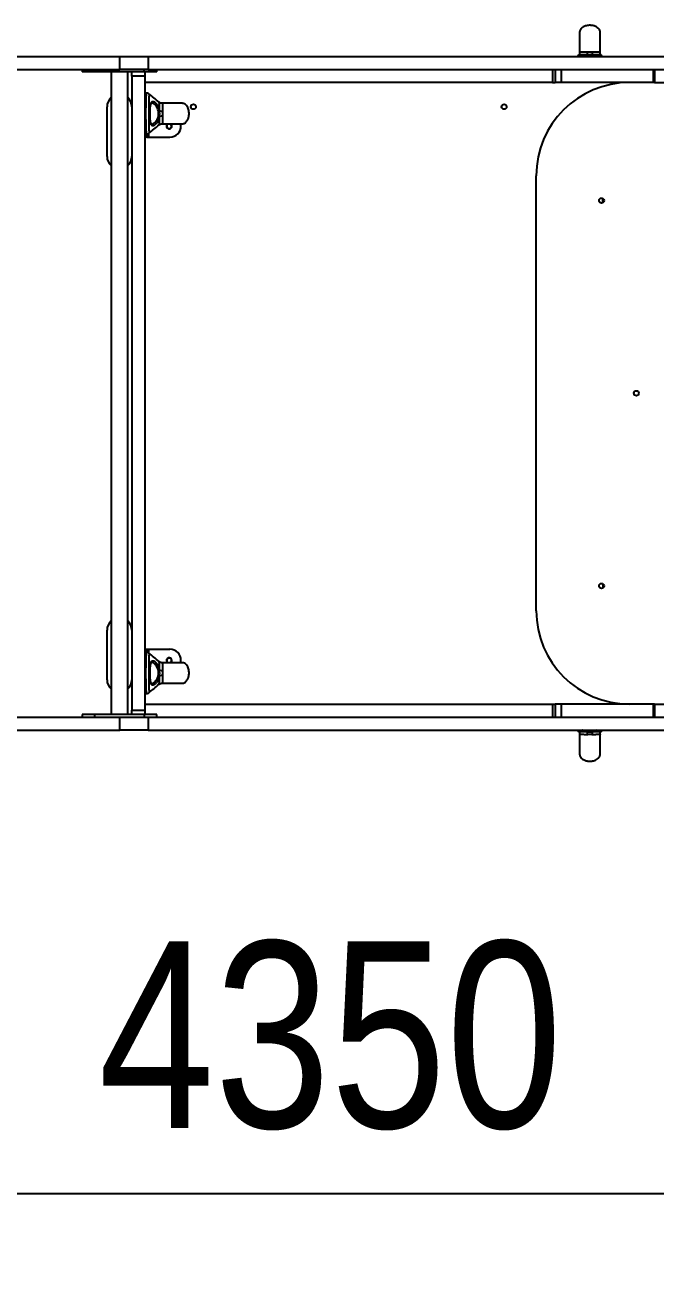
# Model space of a CAD drawing. Header units: millimetres. Extents: x -4709 to 4444, y -3388 to 2274.
# Drawn here: x -450 to 564, y -1320 to 716 of the extents above; entities that cross this region are included whole.
import ezdxf

# ---------------------------------------------------------------- set-up
doc = ezdxf.new("R2010")
doc.units = ezdxf.units.MM
doc.layers.add('DIKOM_РАЗМЕР_ЗОНА', color=7, linetype='Continuous')
doc.layers.add('DIKOM_РАЗМЕР_ОБЪЕКТА', color=7, linetype='Continuous')
doc.styles.add('style1', font='arialbd.ttf', dxfattribs={"width": 0.8})
doc.dimstyles.new('1-50', dxfattribs={"dimtxt": 300, "dimasz": 200, "dimexe": 100, "dimexo": 0, "dimgap": 100, "dimtad": 1, "dimtoh": 1, "dimtxsty": 'style1', "dimcen": 200, "dimclrd": 7, "dimclre": 7, "dimclrt": 7, "dimadec": 1, "dimazin": 2, "dimtfac": 1, "dimtmove": 0, "dimatfit": 2, "dimfxl": 0, "dimlwd": 25, "dimlwe": 18, "dimarcsym": 0})

# ---------------------------------------------------------------- blocks, each defined once
blk = doc.blocks.new('*D10')
at = {"layer": 'Defpoints', "color": 0, "transparency": 16777216}
for p in [(-2708.5, -162.6), (1660.3, -162.6), (1660.3, -1163.4)]:
    blk.add_point(p, dxfattribs=at)
at = {"layer": 'DIKOM_РАЗМЕР_ОБЪЕКТА', "color": 7, "lineweight": 18, "transparency": 16777216}
for p, q in [((-2708.5, -162.6), (-2708.5, -1263.4)), ((1660.3, -162.6), (1660.3, -1263.4))]:
    blk.add_line(p, q, dxfattribs=at)
at = {"layer": 'DIKOM_РАЗМЕР_ОБЪЕКТА', "color": 7, "lineweight": 25, "transparency": 16777216}
blk.add_line((-2508.5, -1163.4), (1460.3, -1163.4), dxfattribs=at)
at = {"layer": 'DIKOM_РАЗМЕР_ОБЪЕКТА', "color": 7, "transparency": 16777216}
for points in [[(-2508.5, -1130), (-2508.5, -1196.7), (-2708.5, -1163.4)], [(1460.3, -1130), (1460.3, -1196.7), (1660.3, -1163.4)]]:
    blk.add_solid(points, dxfattribs=at)
at = {"layer": 'DIKOM_РАЗМЕР_ОБЪЕКТА', "color": 7, "transparency": 16777216, "insert": (40.5, -910.1), "char_height": 300, "attachment_point": 5, "style": 'style1'}
blk.add_mtext('{\\fArial|b0|i0|c204|p34;4350}', dxfattribs=at)
blk = doc.blocks.new('*D13')
at = {"layer": 'Defpoints', "color": 0, "transparency": 16777216}
for p in [(-4708.5, -107.4), (3160.3, -258.6), (-4708.5, -3287.7)]:
    blk.add_point(p, dxfattribs=at)
at = {"layer": 'DIKOM_РАЗМЕР_ЗОНА', "color": 7, "lineweight": 18, "transparency": 16777216}
for p, q in [((-4708.5, -107.4), (-4708.5, -3387.7)), ((3160.3, -258.6), (3160.3, -3387.7))]:
    blk.add_line(p, q, dxfattribs=at)
at = {"layer": 'DIKOM_РАЗМЕР_ЗОНА', "color": 7, "lineweight": 25, "transparency": 16777216}
blk.add_line((2960.3, -3287.7), (-4508.5, -3287.7), dxfattribs=at)
at = {"layer": 'DIKOM_РАЗМЕР_ЗОНА', "color": 7, "transparency": 16777216}
for points in [[(-4508.5, -3254.4), (-4508.5, -3321.1), (-4708.5, -3287.7)], [(2960.3, -3254.4), (2960.3, -3321.1), (3160.3, -3287.7)]]:
    blk.add_solid(points, dxfattribs=at)
at = {"layer": 'DIKOM_РАЗМЕР_ЗОНА', "color": 7, "transparency": 16777216, "insert": (-393.9, -3034.6), "char_height": 300, "attachment_point": 5, "style": 'style1'}
blk.add_mtext('{\\fArial|b0|i0|c204|p34;7850}', dxfattribs=at)

msp = doc.modelspace()

# ---------------------------------------------------------------- linework, layer by layer
for p, q in [((474.434, 672.707), (474.417, 672.664)), ((-653.67, 665.938), (-298.188, 665.938)), ((-298.188, 644.938), (-298.188, 665.938)), ((-298.188, 665.938), (-252.878, 665.938)), ((-252.878, 665.938), (-252.878, 644.938)), ((-252.878, 665.938), (651.52, 665.938)), ((439.883, 667.948), (438.225, 665.938)), ((439.875, 667.939), (438.225, 665.938)), ((477.809, 665.938), (476.179, 667.917)), ((477.809, 665.938), (476.188, 667.906)), ((-653.67, 644.938), (-298.188, 644.938)), ((-358.978, 644.938), (-358.978, 640.938)), ((-338.978, 640.938), (-358.978, 640.938)), ((-338.978, 640.938), (-338.978, 644.938)), ((-258.978, 640.938), (-338.978, 640.938)), ((-312.428, 640.938), (-312.428, -393.062)), ((-252.878, 644.938), (-298.188, 644.938)), ((-285.528, -393.062), (-285.528, 640.938)), ((-278.978, 639.938), (-278.978, 640.938)), ((-278.978, 633.938), (-278.978, 639.938)), ((-257.978, 633.938), (-278.978, 633.938)), ((-278.978, 633.938), (-278.978, 584.938)), ((-258.978, 640.938), (-258.978, 644.938)), ((-238.978, 640.938), (-258.978, 640.938)), ((-257.978, 640.938), (-257.978, 633.938)), ((-257.978, 633.938), (-257.978, -386.062)), ((-252.878, 644.938), (563.153, 644.938)), ((-238.978, 640.938), (-238.978, 644.938)), ((398.022, 644.938), (398.022, 623.938)), ((398.022, 644.938), (398.022, 623.938)), ((402.023, 644.938), (402.023, 623.938)), ((411.977, 644.938), (411.977, 623.938)), ((560.083, 644.938), (560.083, 623.938)), ((562.04, 644.938), (562.04, 623.938)), ((563.153, 644.938), (621.668, 644.938)), ((398.022, 623.938), (-257.978, 623.938)), ((398.022, 623.938), (402.023, 623.938)), ((398.022, 623.938), (398.022, 623.938)), ((411.977, 623.938), (402.023, 623.938)), ((560.083, 623.938), (411.977, 623.938)), ((562.04, 623.938), (560.083, 623.938)), ((562.04, 623.938), (621.668, 623.938)), ((-254.854, 606.938), (-257.478, 606.938)), ((-257.478, 606.938), (-257.478, 573.938)), ((-254.853, 606.938), (-254.854, 606.938)), ((-318.978, 504.938), (-318.978, 584.938)), ((-278.978, 584.938), (-278.978, 504.938)), ((-257.478, 573.938), (-257.478, 540.938)), ((-235.013, 555.845), (-235.003, 555.887)), ((-230.216, 557.562), (-230.259, 557.559)), ((-254.978, 535.938), (-257.978, 535.938)), ((-257.478, 540.938), (-254.85, 540.938)), ((-254.978, 540.938), (-254.978, 535.938)), ((-254.978, 535.938), (-251.978, 535.938)), ((-254.85, 540.938), (-254.848, 540.938)), ((-251.978, 541.826), (-251.978, 535.938)), ((-251.978, 535.938), (-217.978, 535.938)), ((-278.978, 504.938), (-278.978, -257.062)), ((371.854, -226.062), (371.854, 473.938)), ((479.01, 437.306), (478.854, 434.938)), ((478.854, 430.474), (478.854, 434.938)), ((478.854, -182.598), (478.854, -187.062)), ((478.854, -187.062), (479.01, -189.431)), ((-318.978, -337.062), (-318.978, -257.062)), ((-278.978, -257.062), (-278.978, -337.062)), ((-257.978, -288.062), (-254.978, -288.062)), ((-254.848, -293.062), (-257.478, -293.062)), ((-257.478, -293.062), (-257.478, -359.062)), ((-254.978, -288.062), (-254.978, -293.062)), ((-254.978, -288.062), (-251.978, -288.062)), ((-251.978, -288.062), (-217.978, -288.062)), ((-251.978, -288.062), (-251.978, -293.951)), ((-278.978, -337.062), (-278.978, -386.062)), ((-230.208, -342.474), (-230.263, -342.452)), ((-257.478, -359.062), (-254.853, -359.062)), ((-278.978, -386.062), (-257.978, -386.062)), ((-278.978, -392.062), (-278.978, -386.062)), ((-257.978, -376.062), (398.022, -376.062)), ((-257.978, -386.062), (-257.978, -393.062)), ((398.022, -376.062), (398.022, -397.062)), ((398.022, -376.062), (402.023, -376.062)), ((398.022, -376.062), (398.022, -397.062)), ((398.022, -376.062), (398.022, -376.062)), ((402.023, -376.062), (402.023, -397.062)), ((411.977, -376.062), (402.023, -376.062)), ((411.977, -376.062), (411.977, -397.062)), ((560.083, -376.062), (411.977, -376.062)), ((560.083, -376.062), (560.083, -397.062)), ((562.04, -376.062), (560.083, -376.062)), ((562.04, -376.062), (562.04, -397.062)), ((562.04, -376.062), (621.668, -376.062)), ((-653.67, -397.062), (-298.188, -397.062)), ((-358.978, -393.062), (-358.978, -397.062)), ((-338.978, -393.062), (-358.978, -393.062)), ((-338.978, -393.062), (-338.978, -397.062)), ((-258.978, -393.062), (-338.978, -393.062)), ((-298.188, -418.062), (-298.188, -397.062)), ((-298.188, -397.062), (-252.878, -397.062)), ((-278.978, -393.062), (-278.978, -392.062)), ((-258.978, -393.062), (-258.978, -397.062)), ((-238.978, -393.062), (-258.978, -393.062)), ((-252.878, -397.062), (-252.878, -418.062)), ((-252.878, -397.062), (563.153, -397.062)), ((-238.978, -397.062), (-238.978, -393.062)), ((563.153, -397.062), (621.668, -397.062)), ((-653.67, -418.062), (-298.188, -418.062)), ((-252.878, -418.062), (-298.188, -418.062)), ((-252.878, -418.062), (651.52, -418.062)), ((438.225, -418.062), (439.883, -420.072)), ((438.225, -418.062), (439.875, -420.064)), ((439.929, -420.028), (439.971, -420.037)), ((441.646, -424.824), (441.644, -424.792)), ((476.179, -420.041), (477.809, -418.062)), ((476.188, -420.03), (477.809, -418.062))]:
    msp.add_line(p, q)
at = {"flags": 128}
for points in [[(-247.093, 556.999), (-246.682, 556.968), (-245.274, 557.397), (-244.384, 557.874), (-242.726, 559.09), (-241.033, 560.749), (-239.686, 562.425), (-238.444, 564.382), (-237.519, 566.283), (-236.773, 568.375), (-236.268, 570.551), (-236.007, 572.826), (-236.031, 575.373), (-236.37, 577.867), (-237.005, 580.225), (-237.878, 582.389), (-239.43, 585.08), (-241.186, 587.291), (-242.839, 588.878), (-244.452, 590.041), (-246.688, 590.909), (-246.688, 590.909)], [(-199.978, 553.938), (-200.161, 556.499), (-200.326, 557.461)], [(-200.324, -309.576), (-200.161, -308.624), (-199.978, -306.062)]]:
    msp.add_lwpolyline(points, dxfattribs=at)
for centre in [(-179.978, 584.938), (320.022, 584.938), (476.854, 433.938), (532.854, 123.938), (476.854, -186.062)]:
    msp.add_circle(centre, 4)
for centre, radius, start, end in [((434.616, 673.884), 19.729, 343.875438, 358.200186), ((481.454, 673.879), 19.757, 181.785613, 196.086835), ((521.854, 473.938), 150, 90, 180), ((-298.978, 584.938), 20, 132.26031, 180), ((-298.978, 584.938), 20, 0, 47.73969), ((-257.478, 606.438), 0.5, 90, 180), ((-229.037, 597.367), 19.755, 253.912334, 268.215217), ((-229.032, 550.532), 19.729, 91.799762, 106.124958), ((-218.978, 553.938), 4.4, 180, 54.250688), ((-218.978, 553.938), 4.4, 125.827436, 180), ((-218.978, 553.938), 4, 117.992043, 0), ((-217.978, 553.938), 18, 270, 0), ((-218.978, 553.938), 4, 0, 62.686745), ((-257.478, 541.438), 0.5, 180, 270), ((-298.978, 504.938), 20, 180, 227.73969), ((-298.978, 504.938), 20, 312.26031, 0), ((-298.978, -257.062), 20, 132.26031, 180), ((-298.978, -257.062), 20, 0, 47.73969), ((521.854, -226.062), 150, 180, 270), ((-257.478, -293.562), 0.5, 90, 180), ((-218.978, -306.062), 4.4, 306.34783, 180), ((-218.978, -306.062), 4, 0, 243.129634), ((-217.978, -306.062), 18, 0, 90), ((-229.032, -302.657), 19.729, 253.875042, 268.200238), ((-218.978, -306.062), 4.4, 180, 234.021845), ((-218.978, -306.062), 4, 298.827515, 0), ((-298.978, -337.062), 20, 180, 227.73969), ((-298.978, -337.062), 20, 312.26031, 0), ((-229.037, -349.492), 19.755, 91.784783, 106.087666), ((-257.478, -358.562), 0.5, 180, 270), ((434.616, -426.009), 19.729, 1.799814, 16.124562), ((481.454, -426.003), 19.757, 163.913165, 178.214387)]:
    msp.add_arc(centre, radius, start, end)
for points, knots in [([(474.522, 704.938), (474.416, 705.866), (474.192, 707.825), (472.49, 710.448), (470.14, 712.545), (467.557, 713.992), (465.211, 714.88), (463.175, 715.414), (461.335, 715.737), (459.557, 715.911), (457.867, 715.955), (456.013, 715.882), (453.65, 715.6), (450.592, 714.865), (447.185, 713.409), (444.562, 711.468), (442.959, 709.526), (442.122, 708.008), (441.613, 706.467), (441.552, 705.435), (441.522, 704.938)], [0, 0, 0, 0, 0.06367928, 0.13427269, 0.20883968, 0.27945485, 0.33686192, 0.38125341, 0.42424643, 0.46544371, 0.50420213, 0.54062675, 0.59317566, 0.66787481, 0.75652486, 0.84689458, 0.88938853, 0.929039, 0.96580273, 1, 1, 1, 1]), ([(441.522, 704.938), (441.522, 704.858), (441.522, 704.705), (441.522, 703.562), (441.522, 701.953), (441.522, 700.004), (441.522, 697.88), (441.522, 695.705), (441.522, 693.584), (441.522, 691.591), (441.522, 689.781), (441.522, 688.024), (441.522, 686.062), (441.522, 683.261), (441.522, 679.292), (441.522, 675.591), (441.522, 673.147), (441.522, 672.668)], [0, 0, 0, 0, 0.11669471, 0.22399618, 0.32105762, 0.40769229, 0.4840769, 0.55066656, 0.60812795, 0.65711378, 0.69825625, 0.7323831, 0.77064301, 0.81823915, 0.89364841, 0.97916692, 1, 1, 1, 1]), ([(441.522, 704.731), (441.522, 704.682), (441.522, 704.544), (441.522, 703.548), (441.522, 701.956), (441.522, 700.004), (441.522, 697.881), (441.522, 695.705), (441.522, 693.584), (441.522, 691.591), (441.522, 689.781), (441.522, 688.024), (441.522, 686.062), (441.522, 683.261), (441.522, 679.292), (441.522, 675.588), (441.522, 673.139), (441.522, 672.657)], [0, 0, 0, 0, 0.06194937, 0.17588011, 0.27893893, 0.37092598, 0.45203041, 0.52273434, 0.58374564, 0.6357585, 0.67944296, 0.71567836, 0.75630217, 0.80683876, 0.88690749, 0.9777098, 1, 1, 1, 1]), ([(474.522, 672.66), (474.522, 674.159), (474.522, 677.333), (474.522, 681.799), (474.522, 686.179), (474.522, 690.281), (474.522, 694.019), (474.522, 697.309), (474.522, 700.07), (474.522, 702.251), (474.522, 703.801), (474.522, 704.759), (474.522, 704.878), (474.522, 704.938)], [0, 0, 0, 0, 0.068390526, 0.144798472, 0.226211, 0.312504974, 0.403404132, 0.498314302, 0.596467228, 0.69686765, 0.798373438, 0.899819818, 1, 1, 1, 1]), ([(441.541, 672.642), (441.553, 672.483), (441.603, 671.808), (441.369, 670.632), (440.893, 669.297), (440.363, 668.37), (440.038, 667.997), (439.943, 667.888)], [0, 0, 0, 0, 0.08725287, 0.37200735, 0.64196349, 0.89591163, 1, 1, 1, 1]), ([(441.545, 672.642), (441.535, 672.648), (441.516, 672.657), (441.53, 672.664), (441.536, 672.667)], [0, 0, 0, 0, 0.56041733, 1, 1, 1, 1]), ([(441.536, 672.667), (441.606, 672.78), (441.753, 673.017), (443.216, 673.183), (445.291, 673.231), (447.633, 673.249), (450.477, 673.258), (452.803, 673.262), (454.336, 673.264)], [0, 0, 0, 0, 0.14477756, 0.3040969, 0.49850925, 0.62589762, 0.75340423, 1, 1, 1, 1]), ([(454.336, 673.264), (455.545, 673.241), (458.002, 673.194), (460.459, 673.24), (461.706, 673.263)], [0, 0, 0, 0, 0.49244111, 1, 1, 1, 1]), ([(461.706, 673.263), (463.055, 673.261), (465.21, 673.257), (467.952, 673.249), (469.814, 673.238), (471.336, 673.215), (472.551, 673.176), (473.777, 673.074), (474.556, 672.918), (474.451, 672.737), (474.434, 672.707)], [0, 0, 0, 0, 0.22170682, 0.35427746, 0.48673068, 0.57886141, 0.68127377, 0.78357876, 0.96499865, 1, 1, 1, 1]), ([(476.188, 667.925), (476.124, 667.996), (475.805, 668.351), (475.249, 669.271), (474.707, 670.653), (474.45, 671.886), (474.481, 672.55), (474.488, 672.704)], [0, 0, 0, 0, 0.06174871, 0.3074157, 0.61204419, 0.91017048, 1, 1, 1, 1]), ([(453.569, 668.405), (452.645, 668.398), (450.783, 668.386), (448.095, 668.351), (445.529, 668.297), (443.425, 668.223), (441.798, 668.133), (440.493, 668.025), (439.748, 667.913), (439.9, 667.906), (439.923, 667.905)], [0, 0, 0, 0, 0.14013257, 0.28250772, 0.42624286, 0.57410554, 0.68164734, 0.79260994, 0.96746051, 1, 1, 1, 1]), ([(446.28, 665.938), (446.366, 665.99), (447.16, 666.468), (449.012, 667.204), (451.379, 667.98), (452.971, 668.288), (453.569, 668.405)], [0, 0, 0, 0, 0.04423914, 0.40604019, 0.77683957, 1, 1, 1, 1]), ([(464.161, 665.938), (463.623, 666.11), (462.379, 666.507), (460.257, 666.852), (457.812, 666.994), (455.278, 666.803), (453.549, 666.445), (452.437, 666.14), (452.151, 666.029), (451.915, 665.938)], [0, 0, 0, 0, 0.141001402, 0.325871348, 0.510660626, 0.716099341, 0.921679389, 0.935338231, 1, 1, 1, 1]), ([(462.471, 668.404), (461.141, 668.548), (458.179, 668.869), (455.207, 668.57), (453.569, 668.405)], [0, 0, 0, 0, 0.44886665, 1, 1, 1, 1]), ([(476.159, 667.901), (476.165, 667.904), (476.196, 667.917), (475.879, 667.973), (475.202, 668.054), (474.422, 668.117), (473.3, 668.187), (471.697, 668.26), (469.449, 668.321), (466.409, 668.375), (464.103, 668.392), (462.471, 668.404)], [0, 0, 0, 0, 0.02392811, 0.12458303, 0.21752173, 0.31340156, 0.34868901, 0.49501584, 0.6473411, 0.75023307, 1, 1, 1, 1]), ([(462.471, 668.404), (462.725, 668.358), (463.822, 668.157), (465.706, 667.662), (467.908, 666.877), (469.17, 666.233), (469.748, 665.938)], [0, 0, 0, 0, 0.09471813, 0.40855873, 0.72914272, 1, 1, 1, 1]), ([(-254.848, 541.036), (-254.889, 541.008), (-255.065, 540.889), (-255.309, 541.628), (-255.582, 543.261), (-255.795, 545.81), (-255.966, 549.165), (-256.096, 553.194), (-256.194, 557.85), (-256.262, 562.919), (-256.302, 568.347), (-256.314, 573.029), (-256.308, 577.704), (-256.286, 582.334), (-256.232, 587.574), (-256.149, 592.475), (-256.034, 596.809), (-255.884, 600.528), (-255.693, 603.473), (-255.449, 605.574), (-255.177, 606.777), (-254.952, 606.836), (-254.854, 606.861)], [0, 0, 0, 0, 0.01679172, 0.07118539, 0.12404532, 0.17843496, 0.23129191, 0.28568029, 0.33853747, 0.39292621, 0.44578413, 0.50017413, 0.52824861, 0.58111694, 0.63551865, 0.68840029, 0.74281598, 0.79573609, 0.8501928, 0.90327921, 0.95791573, 1, 1, 1, 1]), ([(-251.492, 605.688), (-251.714, 605.866), (-252.206, 606.26), (-253.206, 606.698), (-254.136, 606.94), (-254.696, 606.91), (-254.855, 606.901)], [0, 0, 0, 0, 0.25463138, 0.56416692, 0.87700825, 1, 1, 1, 1]), ([(-251.517, 605.652), (-251.504, 605.666), (-251.422, 605.757), (-251.407, 605.064), (-251.409, 603.593), (-251.457, 601.338), (-251.513, 598.399), (-251.568, 594.887), (-251.617, 590.819), (-251.656, 586.369), (-251.683, 581.568), (-251.694, 577.384), (-251.697, 573.163), (-251.691, 568.937), (-251.672, 564.059), (-251.639, 559.391), (-251.595, 555.12), (-251.543, 551.29), (-251.486, 548.045), (-251.432, 545.415), (-251.402, 543.522), (-251.404, 542.379), (-251.485, 542.276), (-251.52, 542.231)], [0, 0, 0, 0, 0.0100495, 0.06503271, 0.11663293, 0.16950699, 0.22000718, 0.27177948, 0.32172013, 0.37295955, 0.42261506, 0.47358538, 0.49988928, 0.54951011, 0.60044968, 0.6502683, 0.7013983, 0.75166365, 0.8032185, 0.85429196, 0.90662963, 0.95913906, 1, 1, 1, 1]), ([(-235.01, 592.104), (-237.872, 594.458), (-243.209, 598.846), (-248.86, 603.528), (-251.481, 605.698)], [0, 0, 0, 0, 0.53632008, 1, 1, 1, 1]), ([(-234.511, 569.485), (-234.643, 568.817), (-234.943, 567.295), (-235.655, 565.055), (-236.641, 562.724), (-237.855, 560.532), (-239.322, 558.439), (-240.955, 556.608), (-242.396, 555.401), (-243.732, 554.594), (-244.952, 554.183), (-246.165, 554.324), (-247.188, 555.098), (-247.991, 556.444), (-248.627, 558.314), (-249.106, 560.564), (-249.47, 563.2), (-249.725, 566.082), (-249.891, 569.201), (-249.97, 572.41), (-249.967, 575.686), (-249.884, 578.88), (-249.714, 581.964), (-249.457, 584.801), (-249.097, 587.364), (-248.631, 589.542), (-248.036, 591.313), (-247.307, 592.606), (-246.416, 593.41), (-245.592, 593.634), (-244.738, 593.59), (-243.878, 593.343), (-242.598, 592.626), (-241.085, 591.386), (-239.346, 589.482), (-237.587, 586.963), (-236.151, 584.137), (-235.128, 581.253), (-234.688, 579.397), (-234.517, 578.418), (-234.512, 578.386)], [0, 0, 0, 0, 0.01781694, 0.04061237, 0.06387668, 0.08996007, 0.11656048, 0.14777322, 0.17984562, 0.19769294, 0.22791013, 0.25911926, 0.28889386, 0.31968608, 0.34771858, 0.3765962, 0.40400619, 0.43219985, 0.45940493, 0.48737331, 0.51449154, 0.54236528, 0.56943063, 0.5972479, 0.62426687, 0.65203661, 0.67904759, 0.70681257, 0.73400901, 0.76196838, 0.77166552, 0.79505731, 0.81888419, 0.84934182, 0.88062543, 0.91457848, 0.94968154, 0.9741133, 0.99915638, 1, 1, 1, 1]), ([(-247.097, 556.942), (-247.144, 556.945), (-247.257, 556.952), (-247.304, 556.978), (-247.613, 557.282), (-247.955, 557.852), (-248.316, 558.748), (-248.654, 559.917), (-248.957, 561.345), (-249.221, 563.046), (-249.438, 564.968), (-249.607, 567.069), (-249.726, 569.318), (-249.797, 571.658), (-249.819, 574.046), (-249.793, 576.436), (-249.719, 578.777), (-249.594, 581.028), (-249.418, 583.142), (-249.191, 585.075), (-248.912, 586.787), (-248.588, 588.237), (-248.229, 589.381), (-247.871, 590.182), (-247.636, 590.541), (-247.541, 590.657), (-247.528, 590.674)], [0, 0, 0, 0, 0.03674766, 0.08892458, 0.12772859, 0.16888659, 0.20935069, 0.24895312, 0.29103562, 0.33448961, 0.37831501, 0.42328071, 0.46846306, 0.514055, 0.55977145, 0.6053896, 0.65125772, 0.69658632, 0.74193361, 0.78686421, 0.83104059, 0.87483063, 0.91682464, 0.9579767, 0.99412881, 1, 1, 1, 1]), ([(-247.528, 590.674), (-247.48, 590.725), (-247.344, 590.872), (-247.241, 590.924), (-247.153, 590.932), (-247.106, 590.937)], [0, 0, 0, 0, 0.19854704, 0.56823896, 1, 1, 1, 1]), ([(-246.688, 590.909), (-246.83, 590.936), (-246.975, 590.963), (-247.103, 590.936), (-247.106, 590.936)], [0, 0, 0, 0, 0.97885161, 1, 1, 1, 1]), ([(-230.276, 590.383), (-230.717, 590.392), (-231.666, 590.412), (-233.03, 590.809), (-234.221, 591.378), (-234.788, 591.827), (-235.045, 592.031)], [0, 0, 0, 0, 0.24088567, 0.5188824, 0.7822135, 1, 1, 1, 1]), ([(-234.512, 578.386), (-234.519, 579.485), (-234.534, 581.71), (-234.579, 584.661), (-234.643, 587.222), (-234.722, 589.133), (-234.811, 590.551), (-234.925, 591.74), (-234.982, 591.962), (-235.017, 592.097)], [0, 0, 0, 0, 0.1682713, 0.34054034, 0.47842087, 0.62037246, 0.72391934, 0.83080931, 1, 1, 1, 1]), ([(-230.207, 590.405), (-230.608, 590.413), (-231.531, 590.433), (-232.93, 590.848), (-234.161, 591.438), (-234.752, 591.921), (-234.987, 592.113)], [0, 0, 0, 0, 0.22927451, 0.52887434, 0.81275615, 1, 1, 1, 1]), ([(-197.978, 590.438), (-198.058, 590.438), (-198.21, 590.438), (-199.354, 590.438), (-200.962, 590.438), (-202.912, 590.438), (-205.035, 590.438), (-207.211, 590.438), (-209.332, 590.438), (-211.324, 590.438), (-213.135, 590.438), (-214.892, 590.438), (-216.854, 590.438), (-219.655, 590.438), (-223.623, 590.438), (-227.329, 590.438), (-229.778, 590.438), (-230.261, 590.438)], [0, 0, 0, 0, 0.11667207, 0.22395272, 0.32099534, 0.40761306, 0.48398293, 0.55055999, 0.60800988, 0.65698621, 0.69812069, 0.73224137, 0.77049386, 0.81808026, 0.8934749, 0.97897682, 1, 1, 1, 1]), ([(-197.978, 557.438), (-197.304, 557.493), (-195.886, 557.608), (-193.823, 558.553), (-191.902, 560.053), (-190.263, 562.041), (-188.988, 564.29), (-188.09, 566.568), (-187.492, 568.787), (-187.096, 571.132), (-186.918, 573.852), (-187.093, 577.039), (-187.775, 580.479), (-189.046, 583.838), (-190.877, 586.758), (-193.121, 588.904), (-195.547, 590.209), (-197.208, 590.365), (-197.978, 590.438)], [0, 0, 0, 0, 0.04633218, 0.09737748, 0.15341257, 0.21313308, 0.27355674, 0.33083014, 0.38133757, 0.43158125, 0.49443416, 0.56871227, 0.65082214, 0.73500141, 0.814889, 0.8859727, 0.9471344, 1, 1, 1, 1]), ([(-234.511, 569.485), (-234.367, 570.814), (-234.047, 573.776), (-234.346, 576.748), (-234.512, 578.386)], [0, 0, 0, 0, 0.44886369, 1, 1, 1, 1]), ([(-230.277, 590.37), (-230.176, 590.351), (-229.947, 590.31), (-229.758, 589.053), (-229.694, 587.172), (-229.673, 585.016), (-229.663, 582.864), (-229.657, 580.387), (-229.654, 578.55), (-229.653, 577.622)], [0, 0, 0, 0, 0.12440059, 0.27930263, 0.46484222, 0.58433094, 0.70658319, 0.85175008, 1, 1, 1, 1]), ([(-229.651, 570.251), (-229.653, 569.352), (-229.655, 567.594), (-229.662, 565.079), (-229.67, 563.055), (-229.686, 561.373), (-229.713, 560.012), (-229.769, 558.845), (-229.877, 558.028), (-230.014, 557.501), (-230.157, 557.544), (-230.216, 557.562)], [0, 0, 0, 0, 0.146824848, 0.287228537, 0.430688887, 0.517279599, 0.625576622, 0.736691233, 0.831654556, 0.929738733, 1, 1, 1, 1]), ([(-229.653, 577.622), (-229.675, 576.412), (-229.722, 573.956), (-229.675, 571.498), (-229.651, 570.251)], [0, 0, 0, 0, 0.49244238, 1, 1, 1, 1]), ([(-251.474, 542.179), (-248.889, 544.314), (-243.456, 548.799), (-237.887, 553.391), (-234.968, 555.798)], [0, 0, 0, 0, 0.475926198, 1, 1, 1, 1]), ([(-235.003, 555.887), (-234.983, 555.926), (-234.957, 555.976), (-234.88, 556.596), (-234.805, 557.399), (-234.743, 558.42), (-234.682, 559.689), (-234.624, 561.268), (-234.57, 563.716), (-234.532, 566.468), (-234.518, 568.398), (-234.511, 569.485)], [0, 0, 0, 0, 0.12906688, 0.16312841, 0.2767142, 0.39498509, 0.40847773, 0.55302774, 0.70230618, 0.83233041, 1, 1, 1, 1]), ([(-234.941, 555.814), (-234.641, 556.052), (-233.953, 556.597), (-232.584, 557.184), (-231.264, 557.513), (-230.481, 557.5), (-230.215, 557.495)], [0, 0, 0, 0, 0.237605021, 0.543701641, 0.845048874, 1, 1, 1, 1]), ([(-230.273, 557.461), (-230.268, 557.45), (-230.259, 557.432), (-230.252, 557.445), (-230.249, 557.451)], [0, 0, 0, 0, 0.56374333, 1, 1, 1, 1]), ([(-230.259, 557.438), (-229.776, 557.438), (-227.328, 557.438), (-223.623, 557.438), (-219.392, 557.438), (-216.24, 557.438), (-213.675, 557.438), (-211.487, 557.438), (-209.332, 557.438), (-207.211, 557.438), (-205.035, 557.438), (-202.912, 557.438), (-200.962, 557.438), (-199.354, 557.438), (-198.21, 557.438), (-198.058, 557.438), (-197.978, 557.438)], [0, 0, 0, 0, 0.02099003, 0.1064959, 0.18189402, 0.2433287, 0.28977162, 0.34298341, 0.39196201, 0.44941456, 0.51599469, 0.5923681, 0.67898982, 0.77603692, 0.88332253, 1, 1, 1, 1]), ([(-254.84, 540.951), (-254.454, 540.972), (-253.681, 541.015), (-252.637, 541.405), (-251.892, 541.825), (-251.575, 542.112), (-251.486, 542.194)], [0, 0, 0, 0, 0.30024273, 0.60091696, 0.88696532, 1, 1, 1, 1]), ([(-254.851, -358.971), (-254.888, -358.998), (-255.06, -359.124), (-255.3, -358.413), (-255.574, -356.815), (-255.788, -354.296), (-255.961, -350.968), (-256.092, -346.962), (-256.192, -342.326), (-256.261, -337.271), (-256.302, -331.852), (-256.315, -326.52), (-256.305, -321.186), (-256.271, -315.967), (-256.208, -310.832), (-256.115, -306.085), (-255.991, -301.942), (-255.827, -298.453), (-255.621, -295.758), (-255.358, -293.956), (-255.103, -293.077), (-254.91, -293.153), (-254.85, -293.177)], [0, 0, 0, 0, 0.01483481, 0.06923564, 0.12210325, 0.17650086, 0.22936478, 0.28376009, 0.33662199, 0.3910158, 0.4438792, 0.49827522, 0.54526455, 0.59814087, 0.65255048, 0.70544216, 0.75986804, 0.81280963, 0.86728946, 0.92043608, 0.97513762, 1, 1, 1, 1]), ([(-251.5, -294.305), (-251.711, -294.135), (-252.19, -293.749), (-253.173, -293.312), (-254.11, -293.063), (-254.682, -293.09), (-254.851, -293.098)], [0, 0, 0, 0, 0.244464268, 0.554521127, 0.867903254, 1, 1, 1, 1]), ([(-251.516, -294.325), (-251.478, -294.407), (-251.399, -294.58), (-251.403, -295.878), (-251.44, -297.883), (-251.494, -300.624), (-251.552, -303.963), (-251.603, -307.87), (-251.645, -312.214), (-251.675, -316.915), (-251.693, -321.636), (-251.698, -326.453), (-251.691, -331.264), (-251.671, -336.156), (-251.638, -340.787), (-251.593, -345.061), (-251.54, -348.848), (-251.485, -352.086), (-251.43, -354.671), (-251.402, -356.544), (-251.405, -357.639), (-251.486, -357.724), (-251.52, -357.759)], [0, 0, 0, 0, 0.04794068, 0.10046062, 0.15297683, 0.20425388, 0.25552426, 0.30618999, 0.35685087, 0.40720872, 0.45756419, 0.50160148, 0.55188174, 0.60216395, 0.65264732, 0.70313512, 0.75406354, 0.80499799, 0.85672737, 0.90846402, 0.96169282, 1, 1, 1, 1]), ([(-234.977, -307.916), (-237.893, -305.511), (-243.464, -300.918), (-248.899, -296.43), (-251.489, -294.292)], [0, 0, 0, 0, 0.523364831, 1, 1, 1, 1]), ([(-234.512, -330.511), (-234.558, -330.765), (-234.759, -331.862), (-235.251, -333.751), (-236.12, -336.126), (-237.217, -338.376), (-238.57, -340.548), (-240.117, -342.507), (-241.803, -344.159), (-243.471, -345.32), (-244.522, -345.678), (-245.469, -345.767), (-246.326, -345.617), (-247.323, -344.737), (-248.115, -343.265), (-248.714, -341.358), (-249.178, -339.008), (-249.519, -336.355), (-249.761, -333.401), (-249.91, -330.289), (-249.975, -327.037), (-249.959, -323.794), (-249.86, -320.587), (-249.677, -317.561), (-249.401, -314.743), (-249.028, -312.258), (-248.538, -310.128), (-247.926, -308.445), (-247.167, -307.223), (-246.254, -306.508), (-245.163, -306.305), (-244.213, -306.544), (-243.15, -307.042), (-241.962, -307.835), (-240.244, -309.464), (-238.463, -311.689), (-236.911, -314.268), (-235.699, -317.027), (-234.938, -319.423), (-234.628, -321.012), (-234.511, -321.61)], [0, 0, 0, 0, 0.00674997, 0.02911606, 0.05196253, 0.07700502, 0.10253501, 0.13245779, 0.1631165, 0.19573014, 0.22949381, 0.23127794, 0.26255252, 0.29499251, 0.32360389, 0.35311694, 0.38070349, 0.40909137, 0.43635737, 0.46439247, 0.49154032, 0.51944641, 0.5465346, 0.57437589, 0.60141419, 0.62920379, 0.65621114, 0.68397171, 0.71104671, 0.73888119, 0.76644777, 0.79478201, 0.80235129, 0.8329548, 0.86444327, 0.8976066, 0.93178966, 0.95761045, 0.98407351, 1, 1, 1, 1]), ([(-247.095, -343.059), (-247.11, -343.06), (-247.211, -343.063), (-247.238, -343.042), (-247.408, -342.945), (-247.679, -342.625), (-248.021, -342.004), (-248.374, -341.084), (-248.707, -339.878), (-249.006, -338.387), (-249.263, -336.65), (-249.472, -334.695), (-249.632, -332.558), (-249.743, -330.295), (-249.805, -327.943), (-249.818, -325.553), (-249.784, -323.171), (-249.7, -320.839), (-249.566, -318.608), (-249.381, -316.52), (-249.145, -314.619), (-248.859, -312.951), (-248.528, -311.555), (-248.164, -310.455), (-247.801, -309.691), (-247.482, -309.25), (-247.259, -309.087), (-247.249, -309.072), (-247.127, -309.071), (-247.077, -309.071)], [0, 0, 0, 0, 0.007917408, 0.052888698, 0.090055678, 0.12272802, 0.157575251, 0.192767693, 0.229532005, 0.267335259, 0.306108984, 0.345897821, 0.385983294, 0.426660832, 0.467382888, 0.508171587, 0.549241202, 0.589946703, 0.630812836, 0.671237117, 0.711341953, 0.75106122, 0.789399812, 0.827452359, 0.86375173, 0.898814567, 0.934920242, 0.973324528, 1, 1, 1, 1]), ([(-247.086, -343.001), (-246.971, -343.019), (-246.42, -343.106), (-245.217, -342.63), (-243.585, -341.66), (-241.903, -340.22), (-240.384, -338.556), (-239.039, -336.689), (-237.957, -334.773), (-237.091, -332.721), (-236.453, -330.583), (-236.059, -328.3), (-235.923, -325.851), (-236.113, -323.319), (-236.468, -321.587), (-236.938, -319.9), (-237.529, -318.257), (-238.725, -315.897), (-240.26, -313.687), (-242.01, -311.791), (-243.712, -310.379), (-244.901, -309.672), (-245.96, -309.233), (-246.585, -309.019), (-247.012, -309.086), (-247.073, -309.095)], [0, 0, 0, 0, 0.016098873, 0.07735348, 0.13865359, 0.194425131, 0.250194494, 0.295903628, 0.341580096, 0.381680196, 0.421749297, 0.462162448, 0.50255802, 0.547467315, 0.592408202, 0.595394303, 0.641932538, 0.688526155, 0.749924475, 0.81138059, 0.868797952, 0.926191779, 0.940166094, 0.991439949, 1, 1, 1, 1]), ([(-230.274, -309.581), (-230.432, -309.593), (-231.108, -309.643), (-232.284, -309.409), (-233.618, -308.933), (-234.545, -308.404), (-234.919, -308.078), (-235.028, -307.983)], [0, 0, 0, 0, 0.08725241, 0.37200272, 0.64196579, 0.89590816, 1, 1, 1, 1]), ([(-234.511, -321.61), (-234.517, -320.686), (-234.53, -318.823), (-234.565, -316.135), (-234.619, -313.569), (-234.693, -311.465), (-234.783, -309.838), (-234.891, -308.534), (-235.003, -307.788), (-235.009, -307.94), (-235.01, -307.964)], [0, 0, 0, 0, 0.14013131, 0.28250678, 0.42624202, 0.57410544, 0.68164735, 0.7926106, 0.96746042, 1, 1, 1, 1]), ([(-234.512, -330.511), (-234.367, -329.181), (-234.047, -326.219), (-234.346, -323.247), (-234.511, -321.61)], [0, 0, 0, 0, 0.44886435, 1, 1, 1, 1]), ([(-230.273, -309.585), (-230.268, -309.575), (-230.259, -309.557), (-230.252, -309.57), (-230.249, -309.576)], [0, 0, 0, 0, 0.560225652, 1, 1, 1, 1]), ([(-230.249, -309.576), (-230.136, -309.646), (-229.899, -309.793), (-229.733, -311.256), (-229.685, -313.331), (-229.667, -315.673), (-229.657, -318.517), (-229.654, -320.843), (-229.651, -322.376)], [0, 0, 0, 0, 0.14477743, 0.30409742, 0.49850862, 0.62589697, 0.75340427, 1, 1, 1, 1]), ([(-197.978, -309.562), (-198.058, -309.562), (-198.21, -309.562), (-199.354, -309.562), (-200.962, -309.562), (-202.912, -309.562), (-205.035, -309.562), (-207.211, -309.562), (-209.332, -309.562), (-211.324, -309.562), (-213.135, -309.562), (-214.892, -309.562), (-216.854, -309.562), (-219.655, -309.562), (-223.623, -309.562), (-227.324, -309.562), (-229.769, -309.562), (-230.248, -309.562)], [0, 0, 0, 0, 0.11669465, 0.22399606, 0.32105746, 0.40769194, 0.48407659, 0.55066653, 0.60812755, 0.65711335, 0.69825579, 0.73238308, 0.77064297, 0.81823858, 0.8936478, 0.97916627, 1, 1, 1, 1]), ([(-229.651, -322.376), (-229.675, -323.586), (-229.722, -326.042), (-229.676, -328.499), (-229.653, -329.747)], [0, 0, 0, 0, 0.49244312, 1, 1, 1, 1]), ([(-197.978, -342.562), (-197.304, -342.507), (-195.886, -342.392), (-193.823, -341.447), (-191.902, -339.947), (-190.263, -337.959), (-188.988, -335.71), (-188.09, -333.432), (-187.492, -331.213), (-187.096, -328.868), (-186.918, -326.148), (-187.093, -322.961), (-187.775, -319.521), (-189.046, -316.162), (-190.877, -313.242), (-193.121, -311.096), (-195.547, -309.791), (-197.208, -309.635), (-197.978, -309.562)], [0, 0, 0, 0, 0.04633218, 0.09737775, 0.15341242, 0.21313346, 0.27355653, 0.33082993, 0.38133736, 0.43158104, 0.49443395, 0.56871206, 0.65082193, 0.73500121, 0.81488879, 0.8859725, 0.9471345, 1, 1, 1, 1]), ([(-251.466, -357.811), (-248.85, -355.644), (-243.2, -350.964), (-237.865, -346.576), (-234.999, -344.219)], [0, 0, 0, 0, 0.46288585, 1, 1, 1, 1]), ([(-235.014, -344.2), (-235.012, -344.206), (-234.999, -344.236), (-234.943, -343.919), (-234.861, -343.243), (-234.799, -342.462), (-234.729, -341.341), (-234.656, -339.738), (-234.595, -337.489), (-234.541, -334.449), (-234.524, -332.143), (-234.512, -330.511)], [0, 0, 0, 0, 0.0239281, 0.12458305, 0.21752203, 0.31340113, 0.34868948, 0.49501634, 0.64734034, 0.75023372, 1, 1, 1, 1]), ([(-234.99, -344.229), (-234.919, -344.164), (-234.565, -343.845), (-233.644, -343.29), (-232.263, -342.747), (-231.03, -342.49), (-230.366, -342.521), (-230.212, -342.528)], [0, 0, 0, 0, 0.06174325, 0.30741654, 0.61204835, 0.91017409, 1, 1, 1, 1]), ([(-230.267, -342.562), (-229.781, -342.562), (-227.33, -342.562), (-223.623, -342.562), (-219.392, -342.562), (-216.24, -342.562), (-213.675, -342.562), (-211.487, -342.562), (-209.332, -342.562), (-207.211, -342.562), (-205.035, -342.562), (-202.912, -342.562), (-200.962, -342.562), (-199.354, -342.562), (-198.21, -342.562), (-198.058, -342.562), (-197.978, -342.562)], [0, 0, 0, 0, 0.021101666, 0.106597791, 0.181987313, 0.243414985, 0.28985261, 0.343058336, 0.392031345, 0.449477343, 0.516049886, 0.592414579, 0.679026424, 0.776062463, 0.883335838, 1, 1, 1, 1]), ([(-229.653, -329.747), (-229.655, -331.095), (-229.659, -333.25), (-229.666, -335.992), (-229.678, -337.854), (-229.701, -339.376), (-229.74, -340.591), (-229.842, -341.817), (-229.997, -342.596), (-230.179, -342.491), (-230.208, -342.474)], [0, 0, 0, 0, 0.22170593, 0.35427796, 0.48672977, 0.57886166, 0.68127388, 0.78357895, 0.96499824, 1, 1, 1, 1]), ([(-254.849, -359.026), (-254.554, -359.025), (-253.865, -359.021), (-252.87, -358.698), (-252.024, -358.263), (-251.634, -357.93), (-251.484, -357.802)], [0, 0, 0, 0, 0.22864879, 0.53308679, 0.82058694, 1, 1, 1, 1]), ([(439.899, -420.099), (440.137, -420.4), (440.681, -421.088), (441.269, -422.456), (441.597, -423.776), (441.584, -424.559), (441.58, -424.825)], [0, 0, 0, 0, 0.23760641, 0.54369863, 0.84504799, 1, 1, 1, 1]), ([(439.971, -420.037), (440.011, -420.058), (440.06, -420.083), (440.681, -420.16), (441.483, -420.235), (442.505, -420.298), (443.774, -420.358), (445.353, -420.417), (447.8, -420.47), (450.553, -420.509), (452.483, -420.522), (453.569, -420.529)], [0, 0, 0, 0, 0.12906688, 0.16312861, 0.27671357, 0.39498476, 0.40847837, 0.55302721, 0.70230551, 0.83232956, 1, 1, 1, 1]), ([(441.546, -424.767), (441.536, -424.772), (441.512, -424.786), (441.534, -424.795), (441.548, -424.801)], [0, 0, 0, 0, 0.388670683, 1, 1, 1, 1]), ([(441.522, -424.793), (441.522, -426.289), (441.522, -429.46), (441.522, -433.923), (441.522, -438.304), (441.522, -442.406), (441.522, -446.144), (441.522, -449.434), (441.522, -452.195), (441.522, -454.375), (441.522, -455.926), (441.522, -456.884), (441.522, -457.003), (441.522, -457.062)], [0, 0, 0, 0, 0.06827638, 0.144693705, 0.226115708, 0.312420733, 0.403331049, 0.498252869, 0.596417843, 0.696830378, 0.798348775, 0.899807143, 1, 1, 1, 1]), ([(441.522, -424.804), (441.522, -426.296), (441.522, -429.463), (441.522, -433.923), (441.522, -438.304), (441.522, -442.406), (441.522, -446.144), (441.522, -449.434), (441.522, -452.194), (441.522, -454.379), (441.522, -455.913), (441.522, -456.763), (441.522, -456.873), (441.522, -456.91)], [0, 0, 0, 0, 0.07172032, 0.15218144, 0.2379129, 0.32878477, 0.42450612, 0.52445127, 0.6278112, 0.73353786, 0.84042853, 0.94725663, 1, 1, 1, 1]), ([(454.336, -425.389), (453.437, -425.388), (451.678, -425.385), (449.163, -425.379), (447.14, -425.37), (445.458, -425.355), (444.096, -425.328), (442.929, -425.272), (442.112, -425.164), (441.585, -425.026), (441.628, -424.884), (441.646, -424.824)], [0, 0, 0, 0, 0.14682473, 0.28722846, 0.43068881, 0.51727879, 0.62557573, 0.73669061, 0.83165473, 0.9297368, 1, 1, 1, 1]), ([(453.569, -420.529), (452.901, -420.398), (451.378, -420.098), (449.151, -419.379), (447.381, -418.673), (446.509, -418.181), (446.299, -418.062)], [0, 0, 0, 0, 0.25004488, 0.56995406, 0.89645081, 1, 1, 1, 1]), ([(451.885, -418.062), (452.075, -418.133), (452.933, -418.45), (454.626, -418.802), (456.98, -419.092), (459.465, -419.058), (461.952, -418.737), (463.468, -418.284), (464.211, -418.062)], [0, 0, 0, 0, 0.05121641, 0.23150044, 0.41168041, 0.61037785, 0.80914596, 1, 1, 1, 1]), ([(453.569, -420.529), (454.899, -420.673), (457.861, -420.994), (460.833, -420.694), (462.471, -420.529)], [0, 0, 0, 0, 0.44886127, 1, 1, 1, 1]), ([(461.706, -425.388), (460.497, -425.365), (458.04, -425.319), (455.583, -425.365), (454.336, -425.389)], [0, 0, 0, 0, 0.49244038, 1, 1, 1, 1]), ([(474.454, -424.763), (474.436, -424.865), (474.394, -425.093), (473.138, -425.282), (471.257, -425.347), (469.1, -425.368), (466.948, -425.377), (464.472, -425.383), (462.635, -425.386), (461.706, -425.388)], [0, 0, 0, 0, 0.12440024, 0.27930202, 0.46484222, 0.58433154, 0.70658382, 0.85174929, 1, 1, 1, 1]), ([(469.663, -418.062), (469.065, -418.382), (467.751, -419.085), (465.328, -419.907), (463.482, -420.353), (462.502, -420.523), (462.471, -420.529)], [0, 0, 0, 0, 0.28849701, 0.63396099, 0.98807122, 1, 1, 1, 1]), ([(462.471, -420.529), (463.57, -420.521), (465.794, -420.506), (468.746, -420.461), (471.307, -420.397), (473.217, -420.318), (474.636, -420.229), (475.825, -420.116), (476.046, -420.059), (476.182, -420.023)], [0, 0, 0, 0, 0.16827126, 0.34054027, 0.4784215, 0.62037259, 0.72391957, 0.83080939, 1, 1, 1, 1]), ([(474.468, -424.765), (474.477, -424.324), (474.496, -423.374), (474.893, -422.01), (475.463, -420.819), (475.912, -420.252), (476.115, -419.995)], [0, 0, 0, 0, 0.240881582, 0.518879542, 0.782214683, 1, 1, 1, 1]), ([(474.49, -424.833), (474.498, -424.433), (474.517, -423.509), (474.932, -422.11), (475.522, -420.879), (476.006, -420.289), (476.198, -420.054)], [0, 0, 0, 0, 0.22926953, 0.52887032, 0.81275655, 1, 1, 1, 1]), ([(474.522, -457.062), (474.522, -456.983), (474.522, -456.83), (474.522, -455.686), (474.522, -454.078), (474.522, -452.129), (474.522, -450.005), (474.522, -447.83), (474.522, -445.708), (474.522, -443.716), (474.522, -441.905), (474.522, -440.149), (474.522, -438.186), (474.522, -435.386), (474.522, -431.417), (474.522, -427.712), (474.522, -425.263), (474.522, -424.779)], [0, 0, 0, 0, 0.11667208, 0.22395271, 0.32099531, 0.40761279, 0.48398291, 0.55055964, 0.60800952, 0.65698623, 0.6981207, 0.73224093, 0.77049341, 0.8180803, 0.89347492, 0.97897682, 1, 1, 1, 1]), ([(441.522, -457.062), (441.628, -457.991), (441.852, -459.949), (443.554, -462.572), (445.904, -464.67), (448.488, -466.117), (450.834, -467.005), (452.869, -467.539), (454.71, -467.862), (456.488, -468.035), (458.178, -468.08), (460.032, -468.006), (462.394, -467.725), (465.452, -466.99), (468.859, -465.533), (471.483, -463.592), (473.086, -461.651), (473.923, -460.132), (474.431, -458.591), (474.493, -457.56), (474.522, -457.062)], [0, 0, 0, 0, 0.06367928, 0.13427269, 0.20883968, 0.27945485, 0.33686192, 0.38125341, 0.42424643, 0.46544371, 0.50420213, 0.54062675, 0.59317566, 0.66787481, 0.75652486, 0.84689458, 0.88938853, 0.929039, 0.96580273, 1, 1, 1, 1])]:
    msp.add_open_spline(points, degree=3, knots=knots)

# ---------------------------------------------------------------- dimensions: what is measured, and where the dimension line sits
at = {"layer": 'DIKOM_РАЗМЕР_ЗОНА'}
dim = msp.add_linear_dim(base=(-4708.518, -3287.73), p1=(3160.253, -258.612), p2=(-4708.518, -107.393), text='{\\fArial|b0|i0|c204|p34;7850}', dimstyle='1-50', dxfattribs=at)
dim.commit()
dim.dimension.update_dxf_attribs({"geometry": '*D13', "text_midpoint": (-393.909, -3287.73), "dimtype": 160})
at = {"layer": 'DIKOM_РАЗМЕР_ОБЪЕКТА'}
dim = msp.add_linear_dim(base=(1660.253, -1163.371), p1=(-2708.518, -162.562), p2=(1660.253, -162.562), text='{\\fArial|b0|i0|c204|p34;4350}', dimstyle='1-50', dxfattribs=at)
dim.commit()
dim.dimension.update_dxf_attribs({"geometry": '*D10', "text_midpoint": (40.527, -1163.371), "dimtype": 160})

doc.saveas('drawing.dxf')
